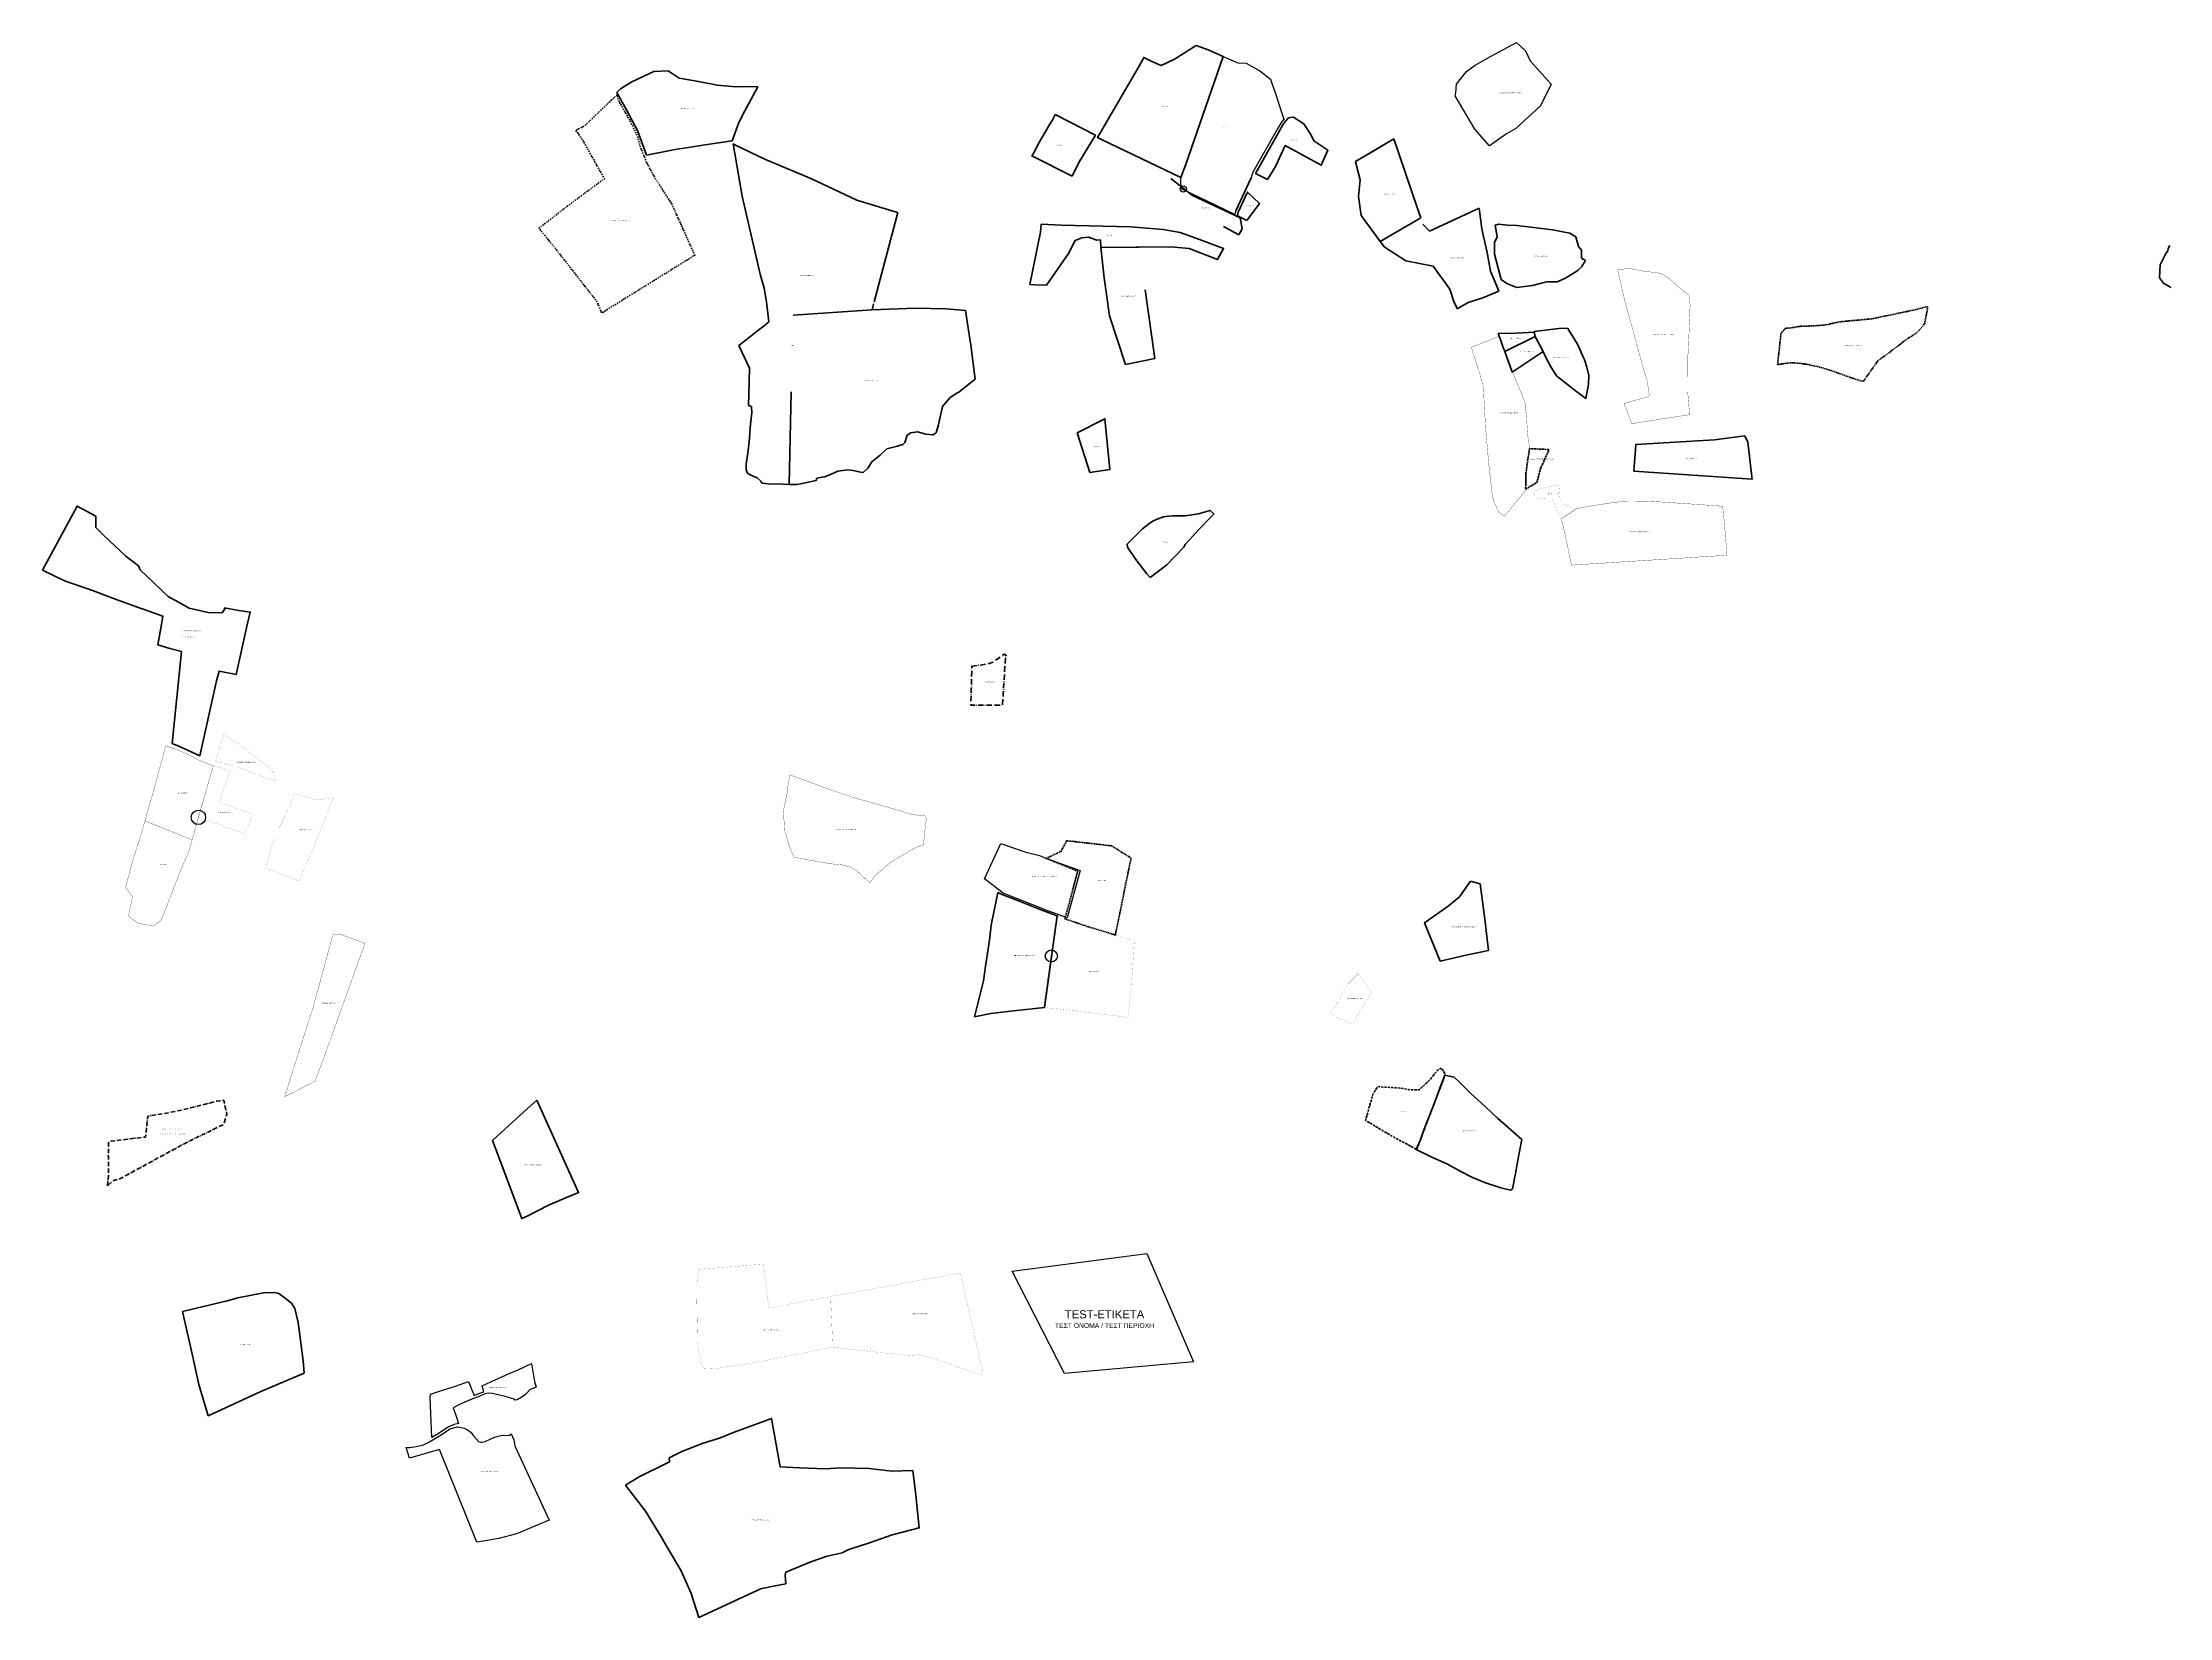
# Model space of a CAD drawing. Header units: metres. Extents: x 245125 to 394351, y 270578 to 4233311.
# Drawn here: x 268274 to 270611, y 4188132 to 4189862 of the extents above; entities that cross this region are included whole.
import ezdxf
from ezdxf.lldxf.tags import DXFTag

# ---------------------------------------------------------------- set-up
doc = ezdxf.new("R2010")
doc.units = ezdxf.units.M
for name, pattern in [('ACAD_ISO10W100', [18, 12, -3, 0, -3]), ('AXONAS', [7, 5, -1, 0, -1]), ('DASHDOT', [25.4, 12.7, -6.35, 0, -6.35]), ('DASHDOT_LINE', [18, 12, -3, 0, -3]), ('t-orio', [0.79, 0.5, -0.12, 0.05, -0.12])]:
    doc.linetypes.add(name, pattern=pattern)
for name, color, linetype in [('4495-(127-227)', 221, 'Continuous'), ('t-orio', 7, 't-orio'), ('topo2007', 11, 'Continuous'), ('topo2008', 42, 'Continuous'), ('topo2009', 98, 'Continuous'), ('topo2011', 23, 'Continuous'), ('topo2014', 230, 'Continuous'), ('topo2015', 137, 'Continuous'), ('topo2016', 36, 'Continuous'), ('topo2017', 2, 'Continuous'), ('topo2018', 5, 'Continuous'), ('topo2019', 6, 'Continuous'), ('topo2020', 3, 'Continuous'), ('topo2021', 4, 'Continuous'), ('topo2022', 30, 'Continuous'), ('topo2023', 41, 'Continuous'), ('topo2025', 112, 'Continuous'), ('topo2026', 192, 'Continuous')]:
    doc.layers.add(name, color=color, linetype=linetype)
doc.styles.get("Standard").update_dxf_attribs({"font": 'arial.ttf'})
tags = doc.linetypes.add('DASHDOT2', pattern=[0.5, 0.25, -0.125, 0, -0.125]).pattern_tags.tags
tags[10:11] = [DXFTag(74, 4), DXFTag(75, 0), DXFTag(340, '0'), DXFTag(46, 1.0), DXFTag(50, 0.0), DXFTag(44, 0.0), DXFTag(45, 0.0)]
tags[8:9] = [DXFTag(74, 4), DXFTag(75, 0), DXFTag(340, '0'), DXFTag(46, 1.0), DXFTag(50, 0.0), DXFTag(44, 0.0), DXFTag(45, 0.0)]
tags[6:7] = [DXFTag(74, 4), DXFTag(75, 0), DXFTag(340, '0'), DXFTag(46, 1.0), DXFTag(50, 0.0), DXFTag(44, 0.0), DXFTag(45, 0.0)]
tags[4:5] = [DXFTag(74, 4), DXFTag(75, 0), DXFTag(340, '0'), DXFTag(46, 1.0), DXFTag(50, 0.0), DXFTag(44, 0.0), DXFTag(45, 0.0)]
tags = doc.linetypes.add('DASHDOTX2', pattern=[2, 1, -0.5, 0, -0.5]).pattern_tags.tags
tags[10:11] = [DXFTag(74, 4), DXFTag(75, 0), DXFTag(340, '0'), DXFTag(46, 1.0), DXFTag(50, 0.0), DXFTag(44, 0.0), DXFTag(45, 0.0)]
tags[8:9] = [DXFTag(74, 4), DXFTag(75, 0), DXFTag(340, '0'), DXFTag(46, 1.0), DXFTag(50, 0.0), DXFTag(44, 0.0), DXFTag(45, 0.0)]
tags[6:7] = [DXFTag(74, 4), DXFTag(75, 0), DXFTag(340, '0'), DXFTag(46, 1.0), DXFTag(50, 0.0), DXFTag(44, 0.0), DXFTag(45, 0.0)]
tags[4:5] = [DXFTag(74, 4), DXFTag(75, 0), DXFTag(340, '0'), DXFTag(46, 1.0), DXFTag(50, 0.0), DXFTag(44, 0.0), DXFTag(45, 0.0)]
tags = doc.linetypes.add('HIDDEN', pattern=[0.375, 0.25, -0.125]).pattern_tags.tags
tags[6:7] = [DXFTag(74, 4), DXFTag(75, 0), DXFTag(340, '0'), DXFTag(46, 1.0), DXFTag(50, 0.0), DXFTag(44, 0.0), DXFTag(45, 0.0)]
tags[4:5] = [DXFTag(74, 4), DXFTag(75, 0), DXFTag(340, '0'), DXFTag(46, 1.0), DXFTag(50, 0.0), DXFTag(44, 0.0), DXFTag(45, 0.0)]

msp = doc.modelspace()

# ---------------------------------------------------------------- linework, layer by layer
at = {"color": 1, "linetype": 'HIDDEN', "lineweight": 40, "ltscale": 10}
msp.add_line((269585.3, 4189677.1), (269602.3, 4189713.3), dxfattribs=at)
msp.add_line((269595, 4189697.7), (269602.3, 4189713.3))
at = {"color": 11}
for p, q in [((268787.1, 4188332.2), (268789.1, 4188333.6)), ((268789.1, 4188333.6), (268792, 4188326.8)), ((268792, 4188326.8), (268793.1, 4188320.3))]:
    msp.add_line(p, q, dxfattribs=at)
at = {"layer": '4495-(127-227)', "color": 221, "const_width": 0.1, "flags": 128}
msp.add_lwpolyline([(269688.1, 4188794.8), (269693, 4188800.9), (269699.7, 4188812), (269708.3, 4188827.7), (269719.8, 4188839.3), (269728.4, 4188828.3), (269734.2, 4188818.3), (269713.6, 4188783.6), (269704.5, 4188787.3), (269688.1, 4188794.8)], dxfattribs=at)
at = {"layer": 't-orio', "color": 66, "const_width": 0.3}
msp.add_lwpolyline([(269880.5, 4189341.7), (269887.8, 4189350.3), (269904.1, 4189370.4), (269905.1, 4189371.3), (269904.4, 4189380.4), (269904.4, 4189385.5), (269906.5, 4189401), (269908.3, 4189415.8), (269906.3, 4189429.4), (269905.1, 4189443.9), (269905, 4189446.1), (269904.8, 4189450.6), (269904.1, 4189457.3), (269903.1, 4189466.4), (269903.1, 4189466.4), (269897.6, 4189480.3), (269894, 4189488.3), (269894, 4189488.5), (269892, 4189493.4), (269889.7, 4189498.9), (269887.7, 4189504.6), (269880.4, 4189524.3), (269874.8, 4189539.2), (269844.3, 4189527.2), (269845.3, 4189523), (269852.9, 4189499.8), (269857.3, 4189483.9), (269859.8, 4189437.7), (269863.4, 4189398.1), (269866.9, 4189366.3), (269868.4, 4189358.8), (269874.7, 4189345.3)], close=True, dxfattribs=at)
at = {"layer": 'topo2007', "color": 11}
for p, q in [((268766.8, 4188390.5), (268787, 4188399.7)), ((268787, 4188399.7), (268796.7, 4188404)), ((268796.7, 4188404), (268811.5, 4188410.7)), ((268811.5, 4188410.7), (268814.9, 4188390.9)), ((268700.2, 4188373.5), (268700.5, 4188377.1)), ((268700.5, 4188377.1), (268711.6, 4188380.7)), ((268711.6, 4188380.7), (268728, 4188386)), ((268728, 4188386), (268742.1, 4188391.1)), ((268742.1, 4188391.1), (268745.2, 4188383.7)), ((268745.2, 4188383.7), (268748.6, 4188375.7)), ((268748.6, 4188375.7), (268753.5, 4188377.7)), ((268760.4, 4188377.3), (268752.2, 4188373.7)), ((268753.5, 4188377.7), (268759, 4188379.8)), ((268757.1, 4188386.1), (268766.8, 4188390.5)), ((268759, 4188379.8), (268757.1, 4188386.1)), ((268763.8, 4188378.1), (268760.4, 4188377.3)), ((268768.6, 4188377.7), (268763.8, 4188378.1)), ((268782.6, 4188374.4), (268768.6, 4188377.7)), ((268804.7, 4188376.9), (268800.2, 4188373.5)), ((268809.9, 4188382.1), (268804.7, 4188376.9)), ((268816.4, 4188384.7), (268809.9, 4188382.1)), ((268814.9, 4188390.9), (268816.4, 4188384.7)), ((268702, 4188329.4), (268700.2, 4188373.5)), ((268732.4, 4188365.8), (268725.3, 4188362.1)), ((268725.3, 4188362.1), (268728.6, 4188353)), ((268728.6, 4188353), (268731.1, 4188344.7)), ((268744.2, 4188371), (268732.4, 4188365.8)), ((268752.2, 4188373.7), (268744.2, 4188371)), ((268792.3, 4188371.5), (268782.6, 4188374.4)), ((268793, 4188370.4), (268792.3, 4188371.5)), ((268795.6, 4188370.9), (268793, 4188370.4)), ((268800.2, 4188373.5), (268795.6, 4188370.9)), ((268697.9, 4188323.9), (268712.1, 4188332.6)), ((268708.8, 4188333.7), (268702, 4188329.4)), ((268720.2, 4188341.2), (268708.8, 4188333.7)), ((268712.1, 4188332.6), (268721.7, 4188338.9)), ((268726.6, 4188343.8), (268720.2, 4188341.2)), ((268721.7, 4188338.9), (268730.1, 4188341.3)), ((268731.1, 4188344.7), (268726.6, 4188343.8)), ((268730.1, 4188341.3), (268737.3, 4188339.9)), ((268737.3, 4188339.9), (268741.2, 4188337.9)), ((268741.2, 4188337.9), (268745.2, 4188335.1)), ((268745.2, 4188335.1), (268747.7, 4188331.2)), ((268747.7, 4188331.2), (268753.6, 4188324.9)), ((268760.6, 4188325.2), (268770, 4188329.4)), ((268770, 4188329.4), (268777.6, 4188331.8)), ((268777.6, 4188331.8), (268787.1, 4188332.2)), ((268673.7, 4188318.6), (268677.7, 4188318.6)), ((268677.5, 4188306.8), (268673.7, 4188318.6)), ((268710.5, 4188316.4), (268677.5, 4188306.8)), ((268677.7, 4188318.6), (268684.9, 4188319.6)), ((268684.9, 4188319.6), (268692.8, 4188321.4)), ((268692.8, 4188321.4), (268697.9, 4188323.9)), ((268751.4, 4188214.5), (268710.5, 4188316.4)), ((268753.6, 4188324.9), (268755.6, 4188324.2)), ((268755.6, 4188324.2), (268757.1, 4188324.3)), ((268757.1, 4188324.3), (268760.6, 4188325.2)), ((268793.1, 4188320.3), (268830.8, 4188238.8)), ((268830.8, 4188238.8), (268795, 4188223.6)), ((268758.5, 4188215.6), (268751.4, 4188214.5)), ((268775.7, 4188218.5), (268758.5, 4188215.6)), ((268795, 4188223.6), (268775.7, 4188218.5))]:
    msp.add_line(p, q, dxfattribs=at)
at = {"layer": 'topo2007', "color": 11, "lineweight": 50}
msp.add_lwpolyline([(268914.7, 4188277), (268929.8, 4188286.4), (268959.6, 4188301), (268963.2, 4188302.8), (268962.7, 4188307), (268976.7, 4188314.3), (269000.2, 4188323.4), (269017.9, 4188328.8), (269032.2, 4188334.8), (269075.2, 4188350.4), (269084.6, 4188297.4), (269106.2, 4188296.1), (269134.5, 4188295.2), (269151.1, 4188296.1), (269182.4, 4188295.4), (269207.5, 4188292.5), (269230.6, 4188293.2), (269233.6, 4188266.1), (269237.5, 4188230.3), (269229.1, 4188228.1), (269207.7, 4188222.6), (269182.8, 4188213.7), (269160, 4188206.6), (269152.9, 4188202.9), (269136.5, 4188199), (269118.4, 4188192.9), (269090.9, 4188181.4), (269090.1, 4188178.3), (269091, 4188168.8), (269079.2, 4188166.7), (269063.1, 4188163.3), (269060.2, 4188161.9), (268995.3, 4188131.8), (268995.3, 4188131.8), (268986.9, 4188158.3), (268975.9, 4188183), (268957, 4188215.1), (268954.6, 4188219.2), (268936.8, 4188248.4)], close=True, dxfattribs=at)
at = {"layer": 'topo2008', "color": 42, "lineweight": 70}
msp.add_lwpolyline([(268768.7, 4188655.9), (268769.5, 4188656.6), (268802.8, 4188686.8), (268817.3, 4188700), (268863.1, 4188598.6), (268849.8, 4188593.2), (268844.7, 4188591.1), (268830.2, 4188584.7), (268806.6, 4188572.8), (268801.6, 4188570.4), (268800.9, 4188570), (268771.7, 4188648.2)], close=True, dxfattribs=at)
at = {"layer": 'topo2009', "color": 98}
for p, q in [((269309.2, 4188943.3), (269327, 4188982.1)), ((269327, 4188982.1), (269353.6, 4188973)), ((269353.6, 4188973), (269369.5, 4188968.8)), ((269369.5, 4188968.8), (269377.5, 4188965.6)), ((269377.5, 4188965.6), (269414.3, 4188952.4)), ((269329.8, 4188927.6), (269309.2, 4188943.3)), ((269414.3, 4188952.4), (269400.2, 4188900.3)), ((269377.1, 4188908.9), (269329.8, 4188927.6)), ((269400.2, 4188900.3), (269377.1, 4188908.9))]:
    msp.add_line(p, q, dxfattribs=at)
at = {"layer": 'topo2011', "color": 23, "lineweight": 70}
msp.add_lwpolyline([(268427.8, 4188467.8), (268477.1, 4188479.6), (268488.6, 4188482.8), (268517.1, 4188488.6), (268529.1, 4188488.9), (268534, 4188487.6), (268540.7, 4188482.7), (268547.6, 4188477.1), (268551.3, 4188471.2), (268555.2, 4188455.7), (268560.4, 4188413.9), (268561.5, 4188400.3), (268513.9, 4188380.1), (268456.2, 4188353.4), (268446.1, 4188387.8), (268438.9, 4188419.4)], close=True, dxfattribs=at)
at = {"layer": 'topo2014', "color": 230, "linetype": 'AXONAS', "lineweight": 80, "ltscale": 0.4}
msp.add_lwpolyline([(269903.8, 4189371.2), (269916.2, 4189378.7), (269920.4, 4189394.7), (269922.3, 4189398.4), (269929.4, 4189414.8), (269908, 4189415.8), (269903.9, 4189388.5)], close=True, dxfattribs=at)
at = {"layer": 'topo2015', "color": 137, "ltscale": 0.2, "flags": 128}
msp.add_lwpolyline([(269826.3, 4189803.3), (269827, 4189806.3), (269827.9, 4189816.1), (269838.7, 4189830.2), (269848.5, 4189836.9), (269865.3, 4189846.5), (269893.6, 4189861.9), (269903.5, 4189852.6), (269908.7, 4189841.9), (269931.8, 4189816), (269931.8, 4189816), (269920.2, 4189792.5), (269892.9, 4189767.5), (269882.7, 4189761.6), (269864.2, 4189748.5), (269847.8, 4189766.6)], close=True, dxfattribs=at)
at = {"layer": 'topo2015', "color": 137, "linetype": 'DASHDOT_LINE', "lineweight": 50, "ltscale": 0.5, "flags": 128}
msp.add_lwpolyline([(269295.3, 4189176.7), (269313, 4189179.3), (269318.2, 4189181.2), (269321.4, 4189183.5), (269331.3, 4189190.2), (269333.5, 4189187.5), (269332.2, 4189187.2), (269329.8, 4189146.9), (269328.8, 4189133.8), (269328.8, 4189133.8), (269294.2, 4189134.1), (269294.7, 4189152.3)], close=True, dxfattribs=at)
at = {"layer": 'topo2016', "color": 36, "linetype": 'DASHDOT', "lineweight": 50, "ltscale": 5}
msp.add_lwpolyline([(268905.1, 4189807.1), (268909.4, 4189811.2), (268921.8, 4189818.9), (268945.7, 4189830.2), (268961.7, 4189830.8), (268973.7, 4189822.8), (268995.1, 4189819.1), (269015.4, 4189815), (269036, 4189813.1), (269053.6, 4189813.5), (269060, 4189813.4), (269050.2, 4189794.9), (269045.9, 4189786.9), (269039.4, 4189774.1), (269031.9, 4189753.8), (269019.5, 4189752.2), (268999.7, 4189749.3), (268988.3, 4189747.5), (268969.3, 4189744.4), (268962, 4189742.9), (268937.9, 4189738), (268927.9, 4189765.2), (268915.8, 4189788)], close=True, dxfattribs=at)
at = {"layer": 'topo2016', "color": 36, "lineweight": 50, "flags": 128}
msp.add_lwpolyline([(269876.6, 4188603.6), (269859.5, 4188609.2), (269845.3, 4188615), (269832, 4188622), (269817.8, 4188629.6), (269800.8, 4188637.6), (269783.5, 4188645.7), (269788.1, 4188656.6), (269791.3, 4188665.1), (269794.3, 4188672.9), (269803.1, 4188695.9), (269810.7, 4188716.1), (269814.9, 4188727.6), (269825.2, 4188725.2), (269831.6, 4188719.5), (269844, 4188707.2), (269859.2, 4188693.2), (269873.3, 4188679.8), (269881.4, 4188672.8), (269899.7, 4188656.7), (269896.4, 4188639.9), (269892.5, 4188619.4), (269889.4, 4188602.6), (269887, 4188601.1), (269876.6, 4188603.6)], dxfattribs=at)
at = {"layer": 'topo2017', "color": 2, "linetype": 'HIDDEN', "lineweight": 40, "ltscale": 10}
for points in [[(269525, 4189713.8), (269437.7, 4189755.4), (269433.5, 4189757.4), (269479.6, 4189836.7), (269483.4, 4189844.1), (269484.1, 4189845.5), (269492.5, 4189841.6), (269503.2, 4189836.6), (269517.8, 4189843.5), (269541.7, 4189858.5), (269555, 4189853.8), (269568.1, 4189848.1), (269570.2, 4189846.9), (269571.5, 4189846.6), (269530, 4189727.3)], [(269525, 4189713.8), (269437.7, 4189755.4), (269433.5, 4189757.4), (269479.6, 4189836.7), (269483.4, 4189844.1), (269484.1, 4189845.5), (269492.5, 4189841.6), (269503.2, 4189836.6), (269517.8, 4189843.5), (269541.7, 4189858.5), (269555, 4189853.8), (269568.1, 4189848.1), (269570.2, 4189846.9), (269571.5, 4189846.6), (269530, 4189727.3)], [(269405.6, 4189715.1), (269361.3, 4189737.3), (269362.3, 4189739), (269369.6, 4189752.8), (269381.1, 4189772.2), (269383.4, 4189776.3), (269386.9, 4189782.8), (269431, 4189760.3), (269413, 4189730.2)], [(269606.8, 4189718), (269633.8, 4189765.7), (269638.2, 4189773.5), (269643.4, 4189779), (269648.8, 4189779.8), (269659.9, 4189772.6), (269667.6, 4189760.9), (269671.2, 4189753.9), (269686.6, 4189743.5), (269679.2, 4189727), (269639.6, 4189748.7), (269629, 4189725.7), (269620.1, 4189711.6)], [(269597.3, 4189666.4), (269587.2, 4189671.6), (269587.9, 4189675.6), (269598.3, 4189697.7), (269611.3, 4189684.9)], [(269371.4, 4189662.3), (269370.9, 4189653.5), (269359, 4189596.2), (269364.6, 4189595.6), (269377.2, 4189595.4), (269401.6, 4189630.1), (269408.9, 4189644.5), (269416.1, 4189647.2), (269423.6, 4189648.1), (269432.5, 4189644.9), (269436.5, 4189645.1), (269437.1, 4189636.7), (269514.1, 4189637.4), (269534.1, 4189635.5), (269565.2, 4189623.5), (269571.9, 4189635.7), (269545.5, 4189645.6), (269524.3, 4189653.2), (269505.6, 4189656.5), (269469.6, 4189659.3), (269393.8, 4189661.3)]]:
    msp.add_lwpolyline(points, close=True, dxfattribs=at)
at = {"layer": 'topo2017', "color": 2}
msp.add_lwpolyline([(269584.4, 4189673.1), (269525.5, 4189701.3), (269525.1, 4189708.2), (269525, 4189713.8), (269530, 4189727.3), (269571.5, 4189846.6), (269587.6, 4189839.7), (269596.8, 4189839.4), (269611.8, 4189830.7), (269623.6, 4189821.7), (269625.7, 4189815.1), (269628.4, 4189806.9), (269631.4, 4189797.8), (269635.5, 4189785.5), (269638.1, 4189777.8), (269635.8, 4189775.3), (269631.2, 4189767.2), (269604.2, 4189719.4), (269602.3, 4189713.3), (269585.3, 4189677.1)], close=True, dxfattribs=at)
at = {"layer": 'topo2017', "color": 2, "linetype": 'DASHDOT', "lineweight": 70, "ltscale": 0.1, "flags": 128}
msp.add_lwpolyline([(268965.3, 4189685.1), (268947.4, 4189712.6), (268938.3, 4189729.4), (268931.1, 4189746.8), (268928.5, 4189757.6), (268919.1, 4189777.2), (268906.6, 4189799), (268905.6, 4189804.6), (268901.7, 4189801), (268869.3, 4189770), (268860, 4189765.5), (268866.5, 4189756.7), (268880.2, 4189732.4), (268891.5, 4189712.3), (268855.4, 4189685.6), (268819.6, 4189657.9), (268837.2, 4189636.3), (268883.3, 4189577.4), (268888.7, 4189564.8), (268910.2, 4189578.3), (268936.9, 4189594.8), (268987, 4189625.9), (268990.9, 4189628.2)], close=True, dxfattribs=at)
at = {"layer": 'topo2017', "color": 2, "linetype": 'DASHDOT', "lineweight": 60, "ltscale": 6}
for points in [[(269874.4, 4189588.8), (269856.6, 4189581.5), (269840.5, 4189576.3), (269828.7, 4189569.5), (269827, 4189573), (269825.3, 4189576.4), (269820.6, 4189590.8), (269802.1, 4189616.4), (269772.3, 4189622.2), (269748.3, 4189637.5), (269723, 4189671.9), (269720, 4189692.8), (269721.8, 4189711.1), (269716.9, 4189731.3), (269759, 4189756.1), (269791, 4189662.2), (269798.3, 4189654.8), (269817.8, 4189663.9), (269852.8, 4189680), (269855.6, 4189657.4), (269857.5, 4189648.9), (269861.5, 4189631.1), (269865.2, 4189610.9), (269872.2, 4189594.4)], [(269716.9, 4189731.3), (269736.9, 4189743.1), (269759, 4189756.1), (269771.1, 4189720.7), (269781.4, 4189690.3), (269788.5, 4189669.5), (269788.5, 4189669.5), (269744.1, 4189643.3), (269744.1, 4189643.3), (269723, 4189671.9), (269720, 4189692.8), (269721.8, 4189711.1), (269717.3, 4189729.5)]]:
    msp.add_lwpolyline(points, close=True, dxfattribs=at)
at = {"layer": 'topo2017', "color": 2, "linetype": 'DASHDOT', "lineweight": 60, "ltscale": 8}
for points in [[(269032.9, 4189750.6), (269036.4, 4189748.9), (269068.4, 4189733.4), (269118.2, 4189712.6), (269169.1, 4189688.7), (269210.1, 4189676.3), (269213.9, 4189675.1), (269187.3, 4189574.8), (269185.6, 4189568.4), (269233.5, 4189570.1), (269266.7, 4189569.4), (269288.4, 4189567.7), (269293.6, 4189533.7), (269293.8, 4189532.2), (269299.1, 4189492.1), (269293.5, 4189487.6), (269281.1, 4189477.8), (269278.9, 4189476.6), (269271.5, 4189472), (269263.2, 4189462.1), (269258.3, 4189440.7), (269256.5, 4189434.7), (269256.1, 4189433.3), (269252.5, 4189430.9), (269244.6, 4189431.7), (269235.7, 4189434.2), (269228, 4189433.1), (269226.1, 4189431.7), (269224.4, 4189430.5), (269221.5, 4189422.4), (269219.5, 4189420.2), (269213.7, 4189418.4), (269202, 4189415.5), (269194.7, 4189408.7), (269185.4, 4189401.2), (269181, 4189394.2), (269175.8, 4189389.6), (269172.8, 4189389.8), (269165, 4189391.6), (269159.2, 4189392.6), (269148.1, 4189390.9), (269140, 4189387.5), (269133.9, 4189384.9), (269131, 4189384.5), (269124.8, 4189383.5), (269124.3, 4189380.9), (269110.7, 4189378), (269103.4, 4189376.4), (269087.5, 4189376.6), (269071.7, 4189377.1), (269064.7, 4189378), (269063.6, 4189380.2), (269059.3, 4189383.6), (269052.4, 4189386.6), (269048.7, 4189389), (269047.4, 4189392.6), (269047.2, 4189398.8), (269049.2, 4189411), (269050.5, 4189423.3), (269051.9, 4189442.8), (269053.6, 4189455.1), (269053.1, 4189462.2), (269049.8, 4189463.2), (269050.2, 4189475.2), (269051.1, 4189504), (269039.1, 4189529), (269047.4, 4189535.4), (269058.4, 4189544), (269067.2, 4189550.6), (269072.3, 4189555), (269069.6, 4189576.9), (269067, 4189592), (269062.6, 4189607.4), (269042.8, 4189693.1)], [(269185.6, 4189568.4), (269233.5, 4189570.1), (269266.7, 4189569.4), (269288.4, 4189567.7), (269293.6, 4189533.7), (269293.8, 4189532.2), (269299.1, 4189492.1), (269293.5, 4189487.6), (269281.1, 4189477.8), (269278.9, 4189476.6), (269271.5, 4189472), (269263.2, 4189462.1), (269258.3, 4189440.6), (269256.5, 4189434.7), (269256.1, 4189433.3), (269252.5, 4189430.9), (269244.6, 4189431.7), (269235.7, 4189434.2), (269228, 4189433.1), (269226.1, 4189431.7), (269224.4, 4189430.5), (269221.5, 4189422.4), (269219.5, 4189420.2), (269213.7, 4189418.4), (269202, 4189415.5), (269194.7, 4189408.7), (269185.4, 4189401.2), (269181, 4189394.2), (269175.8, 4189389.6), (269172.8, 4189389.8), (269165, 4189391.6), (269159.2, 4189392.6), (269148.1, 4189390.9), (269140, 4189387.5), (269133.9, 4189384.9), (269131, 4189384.5), (269124.8, 4189383.5), (269124.3, 4189380.9), (269110.7, 4189378), (269103.4, 4189376.4), (269094.4, 4189376.5), (269098.9, 4189562.3)]]:
    msp.add_lwpolyline(points, close=True, dxfattribs=at)
at = {"layer": 'topo2017', "color": 2, "linetype": 'DASHDOT', "lineweight": 40, "ltscale": 6}
for points in [[(269969.6, 4189622.3), (269965.6, 4189615.9), (269961.1, 4189611.6), (269947.7, 4189603), (269938.5, 4189599.2), (269926.6, 4189599.2), (269923.6, 4189598.4), (269911.3, 4189595.1), (269894.1, 4189592.9), (269883.2, 4189597.3), (269876.9, 4189601.7), (269869.5, 4189629.4), (269869.6, 4189639.7), (269869.6, 4189642.4), (269872.4, 4189648.6), (269870.2, 4189661.1), (269874.1, 4189662.4), (269884.1, 4189661.3), (269893.8, 4189660.9), (269894.3, 4189660.9), (269933.3, 4189656), (269952.4, 4189652.3), (269958.9, 4189648.5), (269961.7, 4189637.7), (269965.2, 4189633.8), (269965.1, 4189625.1)], [(269437.1, 4189636.7), (269440.7, 4189603.4), (269446.5, 4189561.6), (269464, 4189508.3), (269496.4, 4189514.7), (269479.3, 4189637.1)]]:
    msp.add_lwpolyline(points, close=True, dxfattribs=at)
at = {"layer": 'topo2017', "color": 2, "linetype": 'HIDDEN', "lineweight": 53, "ltscale": 5}
msp.add_lwpolyline([(270611.6, 4189638.9), (270609.9, 4189635.5), (270609.5, 4189633.2), (270607.2, 4189630.3), (270601, 4189617.8), (270600.2, 4189603.4), (270604.6, 4189597.5), (270612.7, 4189592.9)], dxfattribs=at)
at = {"layer": 'topo2017', "color": 2, "linetype": 'DASHDOT_LINE', "lineweight": 60, "ltscale": 0.1, "flags": 128}
msp.add_lwpolyline([(270180.6, 4189508), (270184.3, 4189542.1), (270184.3, 4189542.1), (270188.9, 4189547.8), (270198.8, 4189549), (270205.9, 4189550.2), (270221.8, 4189550.7), (270233.5, 4189551.7), (270248.3, 4189555), (270284.9, 4189558.5), (270305.7, 4189562.9), (270329.3, 4189567.8), (270345.4, 4189571.9), (270345.1, 4189567.7), (270342.2, 4189553), (270337.6, 4189547.3), (270332.4, 4189542.2), (270321.4, 4189535.3), (270314, 4189529.4), (270290.9, 4189512.2), (270288.8, 4189509.6), (270274.6, 4189489.6), (270264, 4189492.8), (270237.9, 4189502.1), (270226.1, 4189505.5), (270212.3, 4189508.6), (270197.6, 4189510.2), (270188.5, 4189509.4)], close=True, dxfattribs=at)
at = {"layer": 'topo2017', "color": 2, "linetype": 'DASHDOTX2', "lineweight": 50, "ltscale": 6}
for points in [[(269411, 4189433.1), (269425, 4189389.7), (269447, 4189392.7), (269441.5, 4189448.7)], [(269491.2, 4189274.1), (269487.7, 4189278.1), (269475.5, 4189294), (269466.3, 4189307.5), (269466.1, 4189311), (269482.7, 4189327.7), (269491.3, 4189334.1), (269494.1, 4189336.2), (269497, 4189337.7), (269506, 4189340.9), (269511.6, 4189341.7), (269515.6, 4189342), (269529.5, 4189342), (269544.3, 4189344.2), (269557, 4189347.9), (269561.3, 4189344), (269557.1, 4189339.9), (269545.1, 4189327.2), (269529.5, 4189310.5), (269528.3, 4189307.4), (269509.6, 4189288.1)]]:
    msp.add_lwpolyline(points, close=True, dxfattribs=at)
at = {"layer": 'topo2017', "color": 2, "linetype": 'Continuous', "lineweight": 60, "ltscale": 5, "flags": 128}
msp.add_lwpolyline([(269843.2, 4188940.8), (269853.7, 4188937.7), (269854.4, 4188932.2), (269859, 4188899), (269862.9, 4188864.5), (269840, 4188859.6), (269810, 4188852.9), (269792.8, 4188895), (269818.8, 4188913.2), (269831, 4188923.4)], close=True, dxfattribs=at)
at = {"layer": 'topo2018', "color": 5, "linetype": 'DASHDOT2', "lineweight": 60, "ltscale": 0.1}
msp.add_line((269880.8, 4189522.5), (269914.3, 4189539.1), dxfattribs=at)
at = {"layer": 'topo2018', "color": 5, "linetype": 'DASHDOT', "lineweight": 70, "ltscale": 10, "flags": 128}
msp.add_lwpolyline([(269514.1, 4189712.5), (269537.8, 4189693.9), (269590.2, 4189669.2), (269592.4, 4189657.4), (269588.5, 4189650.6), (269570.9, 4189660.1), (269532.2, 4189679.7), (269506.5, 4189687.7), (269514.1, 4189712.5)], dxfattribs=at)
at = {"layer": 'topo2018', "color": 5, "linetype": 'DASHDOT2', "lineweight": 60, "ltscale": 0.1, "flags": 128}
msp.add_lwpolyline([(269889.1, 4189499.8), (269923.2, 4189522.6), (269914.3, 4189539.1), (269913.2, 4189543.8), (269886.3, 4189542.3), (269873.8, 4189542.6), (269874.1, 4189541.1), (269876.4, 4189534.6), (269879.1, 4189526.9), (269880.8, 4189522.5), (269889.1, 4189499.8)], close=True, dxfattribs=at)
at = {"layer": 'topo2018', "color": 5, "linetype": 'DASHDOT2', "lineweight": 70, "flags": 128}
msp.add_lwpolyline([(269913, 4189544.6), (269916.4, 4189545), (269943.2, 4189548.3), (269950.3, 4189547.9), (269960.9, 4189530.4), (269967.8, 4189514.9), (269968.5, 4189513.2), (269971.1, 4189505.2), (269973.2, 4189496.3), (269972.8, 4189486.6), (269969.9, 4189470.7), (269955.3, 4189482), (269944.5, 4189490.3), (269937.8, 4189495.9), (269931.2, 4189506.4), (269926.3, 4189515.1), (269923.2, 4189522.6), (269917.6, 4189532.9), (269914.3, 4189539.1), (269913, 4189544.6)], dxfattribs=at)
at = {"layer": 'topo2018', "color": 5, "linetype": 'DASHDOT2', "lineweight": 70, "ltscale": 10}
msp.add_lwpolyline([(270152.6, 4189382.3), (270022.5, 4189391.2), (270024.5, 4189415), (270025, 4189420.4), (270111.3, 4189425.5), (270144.5, 4189429.8), (270147.9, 4189422.8), (270151.9, 4189388.2)], close=True, dxfattribs=at)
at = {"layer": 'topo2018', "color": 5, "linetype": 'DASHDOT2', "lineweight": 60, "ltscale": 15}
msp.add_lwpolyline([(268447.2, 4189078.5), (268424.7, 4189088.7), (268416.5, 4189092), (268427, 4189192.8), (268414.1, 4189196.4), (268401, 4189200.3), (268404.8, 4189222.5), (268406.4, 4189231.7), (268378.5, 4189241.7), (268352, 4189251.2), (268330.3, 4189259.5), (268298.5, 4189270.7), (268274.2, 4189282.2), (268312.4, 4189352.7), (268332.6, 4189341.6), (268332.7, 4189334.3), (268332.7, 4189329.1), (268341.6, 4189320.3), (268365.8, 4189297.7), (268380.1, 4189286.5), (268381.2, 4189282.9), (268412.2, 4189253.2), (268423.6, 4189247), (268435.2, 4189240.6), (268456.3, 4189235.7), (268471.5, 4189235.5), (268474.5, 4189239.9), (268474.3, 4189240.8), (268489.9, 4189237.9), (268502.4, 4189236.3), (268502.4, 4189236.3), (268499.2, 4189222.1), (268487, 4189167.5), (268468.2, 4189171.3), (268465.2, 4189160.7), (268447.2, 4189078.5)], close=True, dxfattribs=at)
at = {"layer": 'topo2018', "color": 5, "linetype": 'ACAD_ISO10W100', "lineweight": 70, "ltscale": 0.1}
msp.add_lwpolyline([(269377.1, 4188965.7), (269393.2, 4188973.3), (269399.5, 4188985.1), (269449, 4188979.4), (269470.2, 4188966), (269453, 4188881.5), (269423.1, 4188890.6), (269397.5, 4188899.2), (269402.1, 4188915.8), (269411.6, 4188951.6)], close=True, dxfattribs=at)
at = {"layer": 'topo2018', "color": 5, "linetype": 'DASHDOT2', "lineweight": 60, "ltscale": 20, "flags": 128}
msp.add_lwpolyline([(269298.1, 4188791.6), (269316.2, 4188795.4), (269341, 4188798.3), (269375.1, 4188801.9), (269389.2, 4188902.5), (269370.2, 4188909.6), (269340.9, 4188921.1), (269329.4, 4188925.8), (269323.9, 4188928.1), (269322.8, 4188922.7), (269316.7, 4188892.4), (269314.7, 4188875.8), (269310.4, 4188847.2), (269308.1, 4188831.3)], close=True, dxfattribs=at)
at = {"layer": 'topo2018', "color": 5, "linetype": 'DASHDOT_LINE', "lineweight": 70, "ltscale": 0.4, "flags": 128}
msp.add_lwpolyline([(268345.4, 4188605.8), (268346.8, 4188617.5), (268346.8, 4188638.1), (268346.4, 4188638.3), (268346.8, 4188654.6), (268376.3, 4188658.3), (268387.2, 4188659.6), (268387.9, 4188664.8), (268390, 4188682.5), (268406.3, 4188685.3), (268406.3, 4188685.1), (268413, 4188686.3), (268428.8, 4188689.5), (268457.8, 4188696.9), (268465.5, 4188699.1), (268473.4, 4188699.9), (268476.6, 4188684.8), (268473.1, 4188673.3), (268434.5, 4188654.7), (268409.4, 4188641.1), (268363.5, 4188616), (268358, 4188613.1), (268352.2, 4188612), (268345.4, 4188605.8)], dxfattribs=at)
at = {"layer": 'topo2018', "color": 1}
for centre, radius in [((269527.6, 4189701), 3.42), ((269382.6, 4188858.4), 6.67)]:
    msp.add_circle(centre, radius, dxfattribs=at)
at = {"layer": 'topo2019', "color": 6, "linetype": 'ACAD_ISO10W100', "lineweight": 70, "ltscale": 0.2, "flags": 128}
msp.add_lwpolyline([(269741.2, 4188714.9), (269766.6, 4188713.3), (269775.2, 4188711.6), (269786.5, 4188711.3), (269797.8, 4188721.6), (269806.7, 4188732.5), (269811.3, 4188735.5), (269815.5, 4188728.2), (269803.1, 4188695.9), (269794.3, 4188672.9), (269784.1, 4188646), (269756.5, 4188660.8), (269727.8, 4188677.8), (269736, 4188706.5), (269741.2, 4188714.9)], dxfattribs=at)
at = {"layer": 'topo2020', "color": 3, "ltscale": 50, "const_width": 0.3}
for points in [[(268409.6, 4189089.3), (268421.5, 4189085.4), (268432, 4189080.8), (268442.2, 4189075.5), (268445.2, 4189073.9), (268451.7, 4189071.2), (268461.9, 4189067.3), (268452.9, 4189036.7), (268438.6, 4188986), (268386.7, 4189006.9), (268394.3, 4189033.3)], [(268438.6, 4188986), (268435.4, 4188974.8), (268423.2, 4188945.7), (268407.5, 4188904.8), (268404.3, 4188897.4), (268395.8, 4188891.3), (268379.1, 4188894.4), (268368.7, 4188902.3), (268373, 4188923.8), (268365.4, 4188933.6), (268373.7, 4188964.7), (268382, 4188990.5), (268386.7, 4189006.9)]]:
    msp.add_lwpolyline(points, close=True, dxfattribs=at)
at = {"layer": 'topo2020', "color": 1}
msp.add_circle((268445.5, 4189010.7), 7.88, dxfattribs=at)
at = {"layer": 'topo2021', "color": 4, "lineweight": 80, "ltscale": 20, "const_width": 0.1}
for points in [[(269912.9, 4189368.1), (269914.8, 4189369.6), (269920.5, 4189371.9), (269927.1, 4189373.7), (269936.2, 4189375.2), (269939.8, 4189375.8), (269940.3, 4189375.9), (269941.5, 4189361.4), (269942.2, 4189358.8), (269944.1, 4189356.1), (269947.5, 4189353.9), (269951.8, 4189351.8), (269958.5, 4189349), (269942.6, 4189339.1), (269932.4, 4189361.5), (269926, 4189361.5), (269914.1, 4189360.4), (269912.9, 4189368.1)], [(268551.2, 4189036.5), (268576.7, 4189029.8), (268594.6, 4189032.4), (268590.9, 4189026.3), (268576.5, 4188988.5), (268556.3, 4188940.8), (268519.2, 4188954.9), (268529, 4188989.4), (268535.9, 4189003.1), (268539.8, 4189010.8), (268545, 4189021.8), (268551.2, 4189036.5)], [(269388.4, 4188902.4), (269439.5, 4188885.6), (269452.9, 4188881.4), (269473.8, 4188874.8), (269470.4, 4188822.6), (269466.9, 4188791.1), (269434.2, 4188795.1), (269401.5, 4188799.1), (269373.8, 4188802), (269388.4, 4188902.4)], [(269140.1, 4188484.3), (269142.5, 4188429.1), (269074.7, 4188415.1), (269038.1, 4188408.8), (269013.2, 4188405.1), (269001.1, 4188405.7), (268999.7, 4188406.5), (268999, 4188407.7), (268996.6, 4188416.9), (268995.2, 4188422.6), (268993.2, 4188434.3), (268993.6, 4188451.9), (268993, 4188485), (268992.9, 4188494.8), (268993.5, 4188501.1), (268993.6, 4188503), (268995.7, 4188514.4), (269018.8, 4188516), (269047.3, 4188518.4), (269049.4, 4188518.6), (269066, 4188519.9), (269068.7, 4188499.8), (269072.3, 4188471.6), (269090.4, 4188475.2), (269126.3, 4188481.8), (269140.1, 4188484.3)], [(269140.1, 4188484.3), (269209.5, 4188497), (269231.9, 4188501.1), (269266.1, 4188507.1), (269275.8, 4188508.9), (269282.5, 4188510.1), (269286.3, 4188494.1), (269288.2, 4188486), (269306.8, 4188404), (269305.9, 4188397.9), (269274.7, 4188408.8), (269253, 4188416.4), (269235.9, 4188420.4), (269225.8, 4188419.5), (269202.3, 4188422.1), (269149.8, 4188427.5), (269142.5, 4188429.1), (269140.1, 4188484.3)]]:
    msp.add_lwpolyline(points, dxfattribs=at)
for points in [[(268473.4, 4189102.2), (268494.4, 4189087.9), (268513.9, 4189072.8), (268528.6, 4189059.9), (268530.4, 4189052.8), (268529.6, 4189050.8), (268497.7, 4189062.3), (268480.5, 4189068.1), (268464, 4189072.5)], [(268462, 4189067.3), (268480.7, 4189062.1), (268468.3, 4189027.6), (268505.5, 4189013.9), (268502.4, 4189007.4), (268496.2, 4188992.8), (268445.1, 4189011.3), (268453, 4189036.9)]]:
    msp.add_lwpolyline(points, close=True, dxfattribs=at)
at = {"layer": 'topo2022', "color": 30, "linetype": 't-orio', "lineweight": 35, "ltscale": 50, "const_width": 0.3, "flags": 128}
msp.add_lwpolyline([(270004.7, 4189612.3), (270005.2, 4189610.5), (270012.7, 4189578.1), (270022.3, 4189543.9), (270031.1, 4189511.1), (270033.2, 4189503.6), (270037.4, 4189489.7), (270039.2, 4189478.1), (270039.4, 4189476.6), (270039.5, 4189474), (270038.1, 4189472.9), (270030, 4189470.4), (270026.1, 4189469.4), (270023.3, 4189468.7), (270015.2, 4189466.3), (270011.8, 4189465.3), (270012, 4189465), (270013.6, 4189461.2), (270017.1, 4189452.6), (270020.1, 4189443.7), (270023.6, 4189443.7), (270058.9, 4189449.3), (270080.5, 4189452.6), (270084, 4189453), (270081.8, 4189478.7), (270081.9, 4189509.4), (270081.9, 4189513.6), (270083.8, 4189553.2), (270084.5, 4189573.4), (270083.6, 4189583.9), (270072.1, 4189593), (270064.8, 4189599.7), (270056, 4189606.4), (270049.3, 4189609), (270035.6, 4189610.4), (270017.2, 4189613.7), (270004.7, 4189612.3)], dxfattribs=at)
at = {"layer": 'topo2022', "color": 30, "lineweight": 80, "ltscale": 20, "const_width": 0.3}
msp.add_lwpolyline([(269943.2, 4189338.7), (269960.3, 4189350), (269966.1, 4189351.2), (269979.1, 4189353.3), (270000.8, 4189356.7), (270017.3, 4189358.3), (270036.2, 4189358.1), (270057.8, 4189356.9), (270079.3, 4189355.4), (270115.5, 4189352.9), (270120, 4189352.1), (270121, 4189347.8), (270121, 4189347.8), (270125.1, 4189298.7), (269954.1, 4189287.8), (269949.5, 4189310.4)], close=True, dxfattribs=at)
at = {"layer": 'topo2022', "color": 30, "linetype": 't-orio', "ltscale": 45, "const_width": 0.3}
msp.add_lwpolyline([(268540.3, 4188703.9), (268547.5, 4188727), (268559.4, 4188764.4), (268571, 4188800.5), (268572.2, 4188804.6), (268582.7, 4188843), (268592.6, 4188879.4), (268593.5, 4188882.1), (268595.1, 4188882.1), (268601.1, 4188882.6), (268628.5, 4188872.3), (268601.8, 4188798.2), (268594.1, 4188776.7), (268583.7, 4188748.1), (268576.9, 4188729.5), (268573.8, 4188721)], close=True, dxfattribs=at)
at = {"layer": 'topo2023', "linetype": 't-orio', "ltscale": 5, "const_width": 0.3}
msp.add_lwpolyline([(269244.3, 4189012.2), (269245.3, 4189010.1), (269243.2, 4188991.3), (269242, 4188980.5), (269233.3, 4188977.4), (269219.1, 4188969.1), (269212.4, 4188965.4), (269207.8, 4188962.4), (269199.1, 4188955.7), (269188.6, 4188946.1), (269183.1, 4188938.6), (269178.4, 4188943.1), (269169.7, 4188951.3), (269166.2, 4188953.6), (269160.5, 4188956.7), (269152.6, 4188958.5), (269139.6, 4188959.8), (269125.4, 4188962.2), (269100.1, 4188966.9), (269095.3, 4188977.2), (269089.5, 4188997.3), (269089.2, 4189001.8), (269088.3, 4189018.7), (269092, 4189035.4), (269093.6, 4189048.3), (269095.4, 4189057.6), (269141.2, 4189040.5), (269165.3, 4189032.5), (269201.3, 4189022.4), (269230.5, 4189013.8)], close=True, dxfattribs=at)
at = {"layer": 'topo2025', "linetype": 'DASHDOT2', "lineweight": 60, "ltscale": 15}
msp.add_lwpolyline([(268447.2, 4189078.5), (268424.7, 4189088.7), (268416.5, 4189092), (268427, 4189192.8), (268414.1, 4189196.4), (268401, 4189200.3), (268404.8, 4189222.5), (268406.4, 4189231.7), (268378.5, 4189241.7), (268352, 4189251.2), (268330.3, 4189259.5), (268298.5, 4189270.7), (268274.2, 4189282.2), (268312.4, 4189352.7), (268332.6, 4189341.6), (268332.7, 4189334.3), (268332.7, 4189329.1), (268341.6, 4189320.3), (268365.8, 4189297.7), (268380.1, 4189286.5), (268381.2, 4189282.9), (268412.2, 4189253.2), (268423.6, 4189247), (268435.2, 4189240.6), (268456.3, 4189235.7), (268471.5, 4189235.5), (268474.5, 4189239.9), (268474.3, 4189240.8), (268489.9, 4189237.9), (268502.4, 4189236.3), (268502.4, 4189236.3), (268499.2, 4189222.1), (268487, 4189167.5), (268468.2, 4189171.3), (268465.2, 4189160.7), (268447.2, 4189078.5)], close=True, dxfattribs=at)
at = {"layer": 'topo2026'}
msp.add_lwpolyline([(269339.5, 4188512.2), (269487.4, 4188531.7), (269539, 4188412.8), (269397.1, 4188399.9), (269339.5, 4188512.2)], close=True, dxfattribs=at)

# ---------------------------------------------------------------- texts
at = {"color": 66, "insert": (269875.9, 4189455.7), "char_height": 1, "width": 44.108, "attachment_point": 1}
msp.add_mtext('ΣΥΡΙΟΠΟΥΛΟΣ ΤΣΙΧΛΕΙΚΑ-13', dxfattribs=at)
at = {"layer": '4495-(127-227)', "color": 221, "lineweight": 80, "ltscale": 20, "insert": (269708.3, 4188812.3), "char_height": 1, "width": 15.432, "attachment_point": 1}
msp.add_mtext('223 ΞΟΥΡΗΣ-ΑΥΘ.4495', dxfattribs=at)
at = {"layer": '4495-(127-227)', "color": 221, "insert": (268402.9, 4188663.4), "char_height": 1, "width": 32.62, "attachment_point": 1}
msp.add_mtext('169 ΑΒΡΑΜΟΠΟΥΛΟΣ ΤΣΙΧΛΕΙΚΑ-AYΘ.4495', dxfattribs=at)
at = {"layer": 'topo2007', "color": 11, "lineweight": 80, "ltscale": 20, "char_height": 1, "width": 15.916, "attachment_point": 1}
for s, insert in [('ΚΟΤΖΑΝΑΚΗ-07(ορθογωνιες)', (268764.3, 4188385)), ('ΚΟΤΖΑΝΑΚΗ-07(ορθογωνιες)', (268756, 4188292.7)), ('KARAXALIOY-07(ορθογωνιες)', (269053.1, 4188239.5))]:
    msp.add_mtext(s, dxfattribs=dict(at, insert=insert))
at = {"layer": 'topo2008', "color": 42, "lineweight": 80, "ltscale": 20, "insert": (268802.9, 4188629.4), "char_height": 1, "width": 27.981, "attachment_point": 1}
msp.add_mtext('ΑΒΡΑΜΗΣ ΚΩΝ-08(ορθογωνιες)', dxfattribs=at)
at = {"layer": 'topo2009', "color": 98, "insert": (269361.2, 4188946.1), "char_height": 1, "width": 37.816, "attachment_point": 1}
msp.add_mtext('ΔΗΜΟΠΟΥΛΟΣ ΤΣΙΧΛΕΪΚΑ-09(ορθογωνιες)', dxfattribs=at)
at = {"layer": 'topo2011', "color": 23, "insert": (268491.9, 4188432), "char_height": 1, "width": 10.681, "attachment_point": 1}
msp.add_mtext('ΚΟΛΟΚΟΤΡΩΝΗ-11', dxfattribs=at)
at = {"layer": 'topo2014', "color": 230, "insert": (269908.8, 4189404.6), "char_height": 1, "width": 41.041, "attachment_point": 1}
msp.add_mtext('ΜΑΝΩΛΟΠΟΥΛΟΣ (ΜΑΝΤΣΙΧΛΕΙΚΑ)-14', dxfattribs=at)
at = {"layer": 'topo2015', "color": 137, "char_height": 1, "attachment_point": 1}
for s, insert, width in [('ΜΑΝΩΛΟΠΟΥΛΟΣ (ΤΣΙΧΛΕΙΚΑ 2)-15', (269876, 4189807.1), 41.187), ('ΜΑΔΟΥΡΑΣ-15', (269310.1, 4189160.2), 3.661)]:
    msp.add_mtext(s, dxfattribs=dict(at, insert=insert, width=width))
at = {"layer": 'topo2016', "color": 36, "char_height": 1, "attachment_point": 1}
for s, insert, width in [('ΠΑΠΑΝΔΡΙΚΟΠΟΥΛΟΣ-16', (268972.6, 4189789.7), 11.838), ('ΜΑΝΩΛΟΠΟΥΛΟΣ-16', (269834.5, 4188666.8), 14.06)]:
    msp.add_mtext(s, dxfattribs=dict(at, insert=insert, width=width))
at = {"layer": 'topo2017', "color": 2, "char_height": 1, "attachment_point": 1}
for s, insert, width in [('ΡΑΛΛΗ-17', (269504.3, 4189792.3), 17.175), ('ΡΑΛΛΗ-17', (269568.9, 4189770.3), 17.175), ('ΡΑΛΛΗ-17', (269645.4, 4189755.1), 17.175), ('ΡΑΛΛΗ-17', (269387.1, 4189749.7), 17.175), ('ΚΑΡΑΧΑΛΙΟΥ ΜΑΙΡΗ-17', (269747.2, 4189696), 17.175), ('ΔΙΟΝΥΣΟΠΟΥΛΟΣ ΑΓΙΑΝΝΗΣ2-17', (268896.9, 4189666.7), 46.011), ('ΡΑΛΛΗ-17', (269597.9, 4189682.9), 17.175), ('ΡΑΛΛΗ-17', (269442.8, 4189650.9), 17.175), ('ΚΑΡΑΧΑΛΙΟΥ ΜΑΙΡΗ-17', (269820.9, 4189625.9), 17.175), ('ΚΑΡΑΧΑΛΙΟΥ ΜΑΙΡΗ-17', (269912.4, 4189627.8), 17.175), ('ΑΡΒΑΝΙΤΗΣ ΓΙΩΡΓΟΣ-17', (269106.6, 4189606.5), 17.175), ('ΚΑΡΑΧΑΛΙΟΥ ΜΑΙΡΗ-17', (269459.6, 4189583.7), 17.175), ('ΦΙΛΟΠΟΥΛΟΥ ΤΣΙΧΛΕΙΚΑ-17', (270253.4, 4189529.4), 35.455), ('ΑΡΒΑΝΙΤΗΣ ΓΙΩΡΓΟΣ-17', (269176.9, 4189491.3), 17.175), ('ΡΑΛΛΗ-17', (269429.3, 4189418.6), 17.175), ('ΡΑΛΛΗ-17', (269504.4, 4189313.6), 17.175), ('ΠΑΠΑΔΗΜΗΤΡΙΟΥ (KOULETONIKOS) -17', (269823.2, 4188890.9), 30.934)]:
    msp.add_mtext(s, dxfattribs=dict(at, insert=insert, width=width))
at = {"layer": 'topo2018', "color": 5, "char_height": 1, "attachment_point": 1}
for s, insert, width in [('KAΡΑΧΑΛΙΟΥ-18', (269546.5, 4189680.8), 3.661), ('ΠΕΤΡΟΠΟΥΛΟΣ ΦΩΤΗΣ-18', (269883.6, 4189537.5), 28.212), ('ΠΕΤΡΟΠΟΥΛΟΣ ΦΩΤΗΣ-18', (269895.2, 4189522.8), 19.462), ('ΘΕΟΔΩΡΑΚΟΠΟΥΛΟΣ-18', (269934.2, 4189516.2), 3.661), ('KAΡΑΧΑΛΙΟΥ-18', (270080.4, 4189405.6), 3.661), ('ΝΙΚΟΛΟΠΟΥΛΟΥ ΝΙΚΟΛΙΤΣΑ-18', (268427.6, 4189216.1), 34.024), ('ΜΠΟΜΠΗΣ-18', (269433.8, 4188942), 3.661), ('ΝΙΚΟΛΟΠΟΥΛΟΥ ΝΙΚΟΛΙΤΣΑ-18', (269342, 4188859.5), 28.703), ('ΑΒΡΑΜΟΠΟΥΛΟΣ ΤΣΙΧΛΕΙΚΑ-18', (268405.2, 4188668.9), 23.182)]:
    msp.add_mtext(s, dxfattribs=dict(at, insert=insert, width=width))
at = {"layer": 'topo2019', "color": 6, "lineweight": 80, "ltscale": 20, "insert": (269766.5, 4188687.9), "char_height": 1, "width": 4.974, "attachment_point": 1}
msp.add_mtext('ΓΙΑΧΟΥ-19', dxfattribs=at)
at = {"layer": 'topo2020', "color": 3, "char_height": 1, "width": 4.974, "attachment_point": 1}
for insert in [(268422.1, 4189037.7), (268401.5, 4188959.3)]:
    msp.add_mtext('AΘΑΝΑΣΙΑΣΗΣ-20', dxfattribs=dict(at, insert=insert))
at = {"layer": 'topo2021', "color": 4, "insert": (269928.4, 4189366.5), "char_height": 1, "width": 4.974, "attachment_point": 1}
msp.add_mtext('ΦΙΛΟΠΟΥΛΟΥ-21', dxfattribs=at)
at = {"layer": 'topo2021', "color": 4, "lineweight": 80, "ltscale": 20, "char_height": 1, "attachment_point": 1}
for s, insert, width in [('ΑΝΔΡΙΟΠΟΥΛΟΣ ΔΙΟΝΥΣΙΟΣ-21', (268487.4, 4189071.9), 46.915), ('ΑΝΔΡΙΟΠΟΥΛΟΣ-21', (268467.1, 4189016.5), 4.974), ('ΠΑΠΑΓΕΩΡΓΙΟΥ-21', (268555.9, 4188997.4), 4.974), ('ΝΙΚΟΛΟΠΟΥΛΟΥ-21', (269422.4, 4188841.8), 4.974), ('HΛΙΟΠΟΥΛΟΣ ΚΡΥΟΝΕΡΙ-21', (269064.9, 4188448.4), 41.533), ('HΛΙΟΠΟΥΛΟΣ ΚΡΥΟΝΕΡΙ-21', (269229, 4188465.8), 22.398)]:
    msp.add_mtext(s, dxfattribs=dict(at, insert=insert, width=width))
at = {"layer": 'topo2022', "color": 30, "char_height": 1, "attachment_point": 1}
for s, insert, width in [('ΦΙΛΟΠΟΥΛΟΥ ΔΙΟΝΥΣΙΑ ΤΣΙΧΛΕΪΚΑ-22', (270041.4, 4189541.8), 45.838), ('ΠΕΤΡΟΠΟΥΛΟΣ ΦΙΛΟΠΟΥΛΟΥ-22', (270017.2, 4189324.8), 58.17), ('ΚΩΝΣΤΑΝΤΙΝΟΠΟΥΛΟΥ -22', (268580.8, 4188807.1), 18.472)]:
    msp.add_mtext(s, dxfattribs=dict(at, insert=insert, width=width))
at = {"layer": 'topo2023', "insert": (269146.1, 4188997.9), "char_height": 1, "width": 28.703, "attachment_point": 1}
msp.add_mtext('ΑΝΔΡΙΟΠΟΥΛΟΣ ΚΑΛΦΑΓΙΑΝ-23', dxfattribs=at)
at = {"layer": 'topo2025', "insert": (268427.6, 4189209.4), "char_height": 1, "width": 34.024, "attachment_point": 1}
msp.add_mtext('ΝΙΚΟΛΟΠΟΥΛΟΥ -25', dxfattribs=at)
at = {"layer": 'topo2026', "attachment_point": 5}
for s, insert, char_height in [('TEST-ΕΤΙΚΕΤΑ', (269441.1, 4188464.8), 8.851), ('ΤΕΣΤ ΟΝΟΜΑ / ΤΕΣΤ ΠΕΡΙΟΧΗ', (269441.1, 4188452.4), 5.31)]:
    msp.add_mtext(s, dxfattribs=dict(at, insert=insert, char_height=char_height))

doc.saveas('drawing.dxf')
